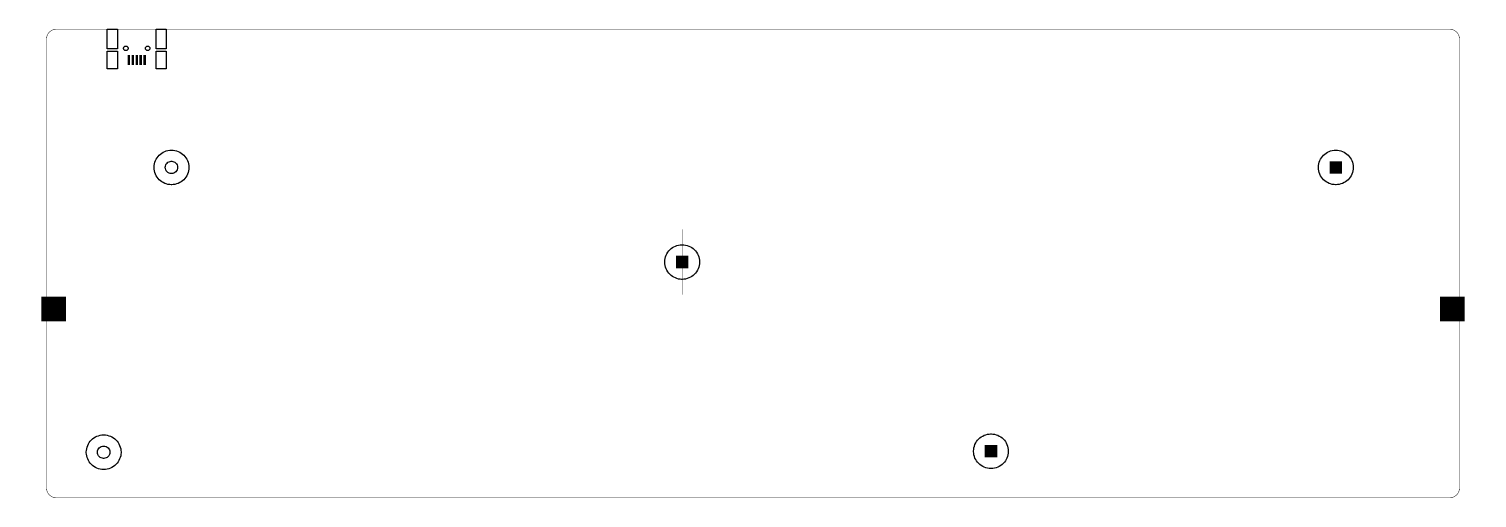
# Model space of a CAD drawing. Extents: x 0 to 292, y 0 to 95.
import ezdxf

# ---------------------------------------------------------------- set-up
doc = ezdxf.new("R2010")
doc.units = 0
doc.layers.get('0').update_dxf_attribs({"linetype": 'CONTINUOUS'})

msp = doc.modelspace()

# ---------------------------------------------------------------- linework, layer by layer
at = {"color": 0}
for points, const_width in [([(5.57915, 94.6846), (5.528, 94.6846), (5.37457, 94.6742), (5.17589, 94.6439), (4.98415, 94.5946), (4.80035, 94.5272), (4.62549, 94.4431), (4.4605, 94.3428), (4.30647, 94.2276), (4.16439, 94.0985), (4.03526, 93.9564), (3.92008, 93.8025), (3.81988, 93.6375), (3.73562, 93.4625), (3.66835, 93.2787), (3.61908, 93.0871), (3.58876, 92.8883), (3.57844, 92.735), (3.57844, 92.6838)], 0.09914), ([(5.57861, 94.6865), (286.681, 94.6865)], 0.09914), ([(288.679, 92.6838), (288.679, 92.735), (288.669, 92.8883), (288.639, 93.0869), (288.59, 93.2786), (288.522, 93.4624), (288.439, 93.6372), (288.339, 93.8021), (288.224, 93.9561), (288.094, 94.0982), (287.953, 94.2274), (287.799, 94.3425), (287.633, 94.4428), (287.458, 94.5271), (287.275, 94.5943), (287.083, 94.6438), (286.885, 94.6742), (286.731, 94.6846), (286.681, 94.6846)], 0.09914), ([(3.57639, 2.0524), (3.57639, 92.6868)], 0.09914), ([(288.679, 92.6868), (288.679, 2.0524)], 0.09914), ([(20.1837, 87.4628), (20.1837, 89.4624)], 0.50058), ([(20.9842, 87.4628), (20.9842, 89.4624)], 0.50058), ([(21.7846, 87.4628), (21.7846, 89.4624)], 0.50058), ([(22.585, 87.4628), (22.585, 89.4624)], 0.50058), ([(23.3854, 87.4628), (23.3854, 89.4624)], 0.50058), ([(131.825, 54.2432), (131.825, 41.0922)], 0.03943), ([(125.249, 47.6676), (138.4, 47.6676)], 0.03943), ([(2.53717, 38.1639), (7.53771, 38.1639)], 5.00306), ([(2.53717, 38.1639), (7.53771, 38.1639)], 5.00306), ([(284.721, 38.1639), (289.722, 38.1639)], 5.00306), ([(284.721, 38.1639), (289.722, 38.1639)], 5.00306), ([(3.57844, 2.05111), (3.57844, 2), (3.58876, 1.84657), (3.61908, 1.64789), (3.66835, 1.45617), (3.73562, 1.27235), (3.81988, 1.09749), (3.92008, 0.93251), (4.03526, 0.77848), (4.16439, 0.63639), (4.30647, 0.50727), (4.4605, 0.39209), (4.62549, 0.29188), (4.80035, 0.20763), (4.98415, 0.14035), (5.17589, 0.09109), (5.37457, 0.06076), (5.528, 0.0504), (5.57915, 0.0504)], 0.09914), ([(286.681, 0.05268), (5.57861, 0.05268)], 0.09914), ([(286.681, 0.0504), (286.731, 0.05046), (286.885, 0.06087), (287.083, 0.09125), (287.275, 0.14062), (287.458, 0.20795), (287.633, 0.29221), (287.799, 0.39247), (287.953, 0.50765), (288.094, 0.63677), (288.224, 0.77886), (288.339, 0.93283), (288.439, 1.09777), (288.522, 1.27262), (288.59, 1.45638), (288.639, 1.64806), (288.669, 1.84663), (288.679, 2), (288.679, 2.05111)], 0.09914)]:
    msp.add_lwpolyline(points, dxfattribs=dict(at, const_width=const_width))
for points in [[(15.8312, 94.7171), (17.8817, 94.7171), (17.8817, 90.715), (15.8312, 90.715), (15.8312, 94.7171)], [(25.6849, 94.7171), (27.7354, 94.7171), (27.7354, 90.715), (25.6849, 90.715), (25.6849, 94.7171)], [(15.8312, 90.2146), (17.8817, 90.2146), (17.8817, 86.7132), (15.8312, 86.7132), (15.8312, 90.2146)], [(25.6849, 90.2146), (27.7354, 90.2146), (27.7354, 86.7132), (25.6849, 86.7132), (25.6849, 90.2146)], [(32.2888, 66.7736), (32.2888, 66.684), (32.2707, 66.4156), (32.2176, 66.0678), (32.1314, 65.7322), (32.0136, 65.4104), (31.8661, 65.1044), (31.6907, 64.8157), (31.489, 64.5461), (31.2631, 64.2974), (31.0144, 64.0714), (30.7449, 63.8697), (30.4561, 63.6943), (30.15, 63.5469), (29.8282, 63.429), (29.4925, 63.3428), (29.1449, 63.2897), (28.8763, 63.2717), (28.7868, 63.2717), (28.6974, 63.2717), (28.4288, 63.2897), (28.0811, 63.3428), (27.7454, 63.429), (27.4238, 63.5469), (27.1176, 63.6943), (26.8289, 63.8697), (26.5593, 64.0714), (26.3106, 64.2974), (26.0846, 64.5461), (25.8829, 64.8157), (25.7076, 65.1044), (25.5601, 65.4104), (25.4424, 65.7322), (25.3561, 66.0678), (25.3031, 66.4156), (25.285, 66.684), (25.285, 66.7736), (25.285, 66.8631), (25.3031, 67.1317), (25.3561, 67.4793), (25.4424, 67.815), (25.5601, 68.1367), (25.7076, 68.4428), (25.8829, 68.7315), (26.0846, 69.0011), (26.3106, 69.2499), (26.5593, 69.4758), (26.8289, 69.6775), (27.1176, 69.8529), (27.4238, 70.0003), (27.7454, 70.1181), (28.0811, 70.2043), (28.4288, 70.2575), (28.6974, 70.2756), (28.7868, 70.2756), (28.8763, 70.2756), (29.1449, 70.2575), (29.4925, 70.2043), (29.8282, 70.1181), (30.15, 70.0003), (30.4561, 69.8529), (30.7449, 69.6775), (31.0144, 69.4758), (31.2631, 69.2499), (31.489, 69.0011), (31.6907, 68.7315), (31.8661, 68.4428), (32.0136, 68.1367), (32.1314, 67.815), (32.2176, 67.4793), (32.2707, 67.1317), (32.2888, 66.8631), (32.2888, 66.7736)], [(32.2888, 66.7736), (32.2888, 66.684), (32.2707, 66.4156), (32.2176, 66.0678), (32.1314, 65.7322), (32.0136, 65.4104), (31.8661, 65.1044), (31.6907, 64.8157), (31.489, 64.5461), (31.2631, 64.2974), (31.0144, 64.0714), (30.7449, 63.8697), (30.4561, 63.6943), (30.15, 63.5469), (29.8282, 63.429), (29.4925, 63.3428), (29.1449, 63.2897), (28.8763, 63.2717), (28.7868, 63.2717), (28.6974, 63.2717), (28.4288, 63.2897), (28.0811, 63.3428), (27.7454, 63.429), (27.4238, 63.5469), (27.1176, 63.6943), (26.8289, 63.8697), (26.5593, 64.0714), (26.3106, 64.2974), (26.0846, 64.5461), (25.8829, 64.8157), (25.7076, 65.1044), (25.5601, 65.4104), (25.4424, 65.7322), (25.3561, 66.0678), (25.3031, 66.4156), (25.285, 66.684), (25.285, 66.7736), (25.285, 66.8631), (25.3031, 67.1317), (25.3561, 67.4793), (25.4424, 67.815), (25.5601, 68.1367), (25.7076, 68.4428), (25.8829, 68.7315), (26.0846, 69.0011), (26.3106, 69.2499), (26.5593, 69.4758), (26.8289, 69.6775), (27.1176, 69.8529), (27.4238, 70.0003), (27.7454, 70.1181), (28.0811, 70.2043), (28.4288, 70.2575), (28.6974, 70.2756), (28.7868, 70.2756), (28.8763, 70.2756), (29.1449, 70.2575), (29.4925, 70.2043), (29.8282, 70.1181), (30.15, 70.0003), (30.4561, 69.8529), (30.7449, 69.6775), (31.0144, 69.4758), (31.2631, 69.2499), (31.489, 69.0011), (31.6907, 68.7315), (31.8661, 68.4428), (32.0136, 68.1367), (32.1314, 67.815), (32.2176, 67.4793), (32.2707, 67.1317), (32.2888, 66.8631), (32.2888, 66.7736)], [(267.225, 66.7736), (267.225, 66.684), (267.206, 66.4156), (267.153, 66.0679), (267.067, 65.7324), (266.949, 65.4107), (266.801, 65.1046), (266.626, 64.816), (266.425, 64.5464), (266.199, 64.2978), (265.95, 64.0718), (265.681, 63.8701), (265.392, 63.6949), (265.086, 63.5474), (264.764, 63.4296), (264.429, 63.3433), (264.081, 63.2903), (263.813, 63.2722), (263.724, 63.2722), (263.633, 63.2722), (263.365, 63.2903), (263.017, 63.3433), (262.682, 63.4296), (262.36, 63.5474), (262.054, 63.6949), (261.765, 63.8701), (261.496, 64.0718), (261.247, 64.2978), (261.021, 64.5464), (260.819, 64.816), (260.644, 65.1046), (260.497, 65.4107), (260.379, 65.7324), (260.293, 66.0679), (260.24, 66.4156), (260.222, 66.684), (260.222, 66.7736), (260.222, 66.8631), (260.24, 67.1315), (260.293, 67.4792), (260.379, 67.8147), (260.497, 68.1364), (260.644, 68.4425), (260.819, 68.7312), (261.021, 69.0008), (261.247, 69.2494), (261.496, 69.4754), (261.765, 69.6769), (262.054, 69.8524), (262.36, 69.9999), (262.682, 70.1175), (263.017, 70.2039), (263.365, 70.2569), (263.633, 70.275), (263.724, 70.275), (263.813, 70.275), (264.081, 70.2569), (264.429, 70.2039), (264.764, 70.1175), (265.086, 69.9999), (265.392, 69.8524), (265.681, 69.6769), (265.95, 69.4754), (266.199, 69.2494), (266.425, 69.0008), (266.626, 68.7312), (266.801, 68.4425), (266.949, 68.1364), (267.067, 67.8147), (267.153, 67.4792), (267.206, 67.1315), (267.225, 66.8631), (267.225, 66.7736)], [(267.225, 66.7736), (267.225, 66.684), (267.206, 66.4156), (267.153, 66.0679), (267.067, 65.7324), (266.949, 65.4107), (266.801, 65.1046), (266.626, 64.816), (266.425, 64.5464), (266.199, 64.2978), (265.95, 64.0718), (265.681, 63.8701), (265.392, 63.6949), (265.086, 63.5474), (264.764, 63.4296), (264.429, 63.3433), (264.081, 63.2903), (263.813, 63.2722), (263.724, 63.2722), (263.633, 63.2722), (263.365, 63.2903), (263.017, 63.3433), (262.682, 63.4296), (262.36, 63.5474), (262.054, 63.6949), (261.765, 63.8701), (261.496, 64.0718), (261.247, 64.2978), (261.021, 64.5464), (260.819, 64.816), (260.644, 65.1046), (260.497, 65.4107), (260.379, 65.7324), (260.293, 66.0679), (260.24, 66.4156), (260.222, 66.684), (260.222, 66.7736), (260.222, 66.8631), (260.24, 67.1315), (260.293, 67.4792), (260.379, 67.8147), (260.497, 68.1364), (260.644, 68.4425), (260.819, 68.7312), (261.021, 69.0008), (261.247, 69.2494), (261.496, 69.4754), (261.765, 69.6769), (262.054, 69.8524), (262.36, 69.9999), (262.682, 70.1175), (263.017, 70.2039), (263.365, 70.2569), (263.633, 70.275), (263.724, 70.275), (263.813, 70.275), (264.081, 70.2569), (264.429, 70.2039), (264.764, 70.1175), (265.086, 69.9999), (265.392, 69.8524), (265.681, 69.6769), (265.95, 69.4754), (266.199, 69.2494), (266.425, 69.0008), (266.626, 68.7312), (266.801, 68.4425), (266.949, 68.1364), (267.067, 67.8147), (267.153, 67.4792), (267.206, 67.1315), (267.225, 66.8631), (267.225, 66.7736)], [(135.326, 47.6676), (135.326, 47.5782), (135.308, 47.3097), (135.255, 46.9621), (135.168, 46.6265), (135.051, 46.3049), (134.903, 45.9987), (134.728, 45.71), (134.526, 45.4404), (134.3, 45.1918), (134.052, 44.9658), (133.782, 44.7643), (133.493, 44.5889), (133.187, 44.4415), (132.866, 44.3238), (132.53, 44.2375), (132.182, 44.1844), (131.914, 44.1662), (131.825, 44.1662), (131.735, 44.1662), (131.467, 44.1844), (131.119, 44.2375), (130.783, 44.3238), (130.462, 44.4415), (130.156, 44.5889), (129.867, 44.7643), (129.597, 44.9658), (129.349, 45.1918), (129.123, 45.4404), (128.921, 45.71), (128.746, 45.9987), (128.598, 46.3049), (128.481, 46.6265), (128.394, 46.9621), (128.341, 47.3097), (128.323, 47.5782), (128.323, 47.6676), (128.323, 47.7572), (128.341, 48.0257), (128.394, 48.3733), (128.481, 48.7089), (128.598, 49.0306), (128.746, 49.3367), (128.921, 49.6253), (129.123, 49.8949), (129.349, 50.1436), (129.597, 50.3696), (129.867, 50.5711), (130.156, 50.7465), (130.462, 50.8939), (130.783, 51.0117), (131.119, 51.0979), (131.467, 51.151), (131.735, 51.169), (131.825, 51.169), (131.914, 51.169), (132.182, 51.151), (132.53, 51.0979), (132.866, 51.0117), (133.187, 50.8939), (133.493, 50.7465), (133.782, 50.5711), (134.052, 50.3696), (134.3, 50.1436), (134.526, 49.8949), (134.728, 49.6253), (134.903, 49.3367), (135.051, 49.0306), (135.168, 48.7089), (135.255, 48.3733), (135.308, 48.0257), (135.326, 47.7572), (135.326, 47.6676)], [(135.326, 47.6676), (135.326, 47.5782), (135.308, 47.3097), (135.255, 46.9621), (135.168, 46.6265), (135.051, 46.3049), (134.903, 45.9987), (134.728, 45.71), (134.526, 45.4404), (134.3, 45.1918), (134.052, 44.9658), (133.782, 44.7643), (133.493, 44.5889), (133.187, 44.4415), (132.866, 44.3238), (132.53, 44.2375), (132.182, 44.1844), (131.914, 44.1662), (131.825, 44.1662), (131.735, 44.1662), (131.467, 44.1844), (131.119, 44.2375), (130.783, 44.3238), (130.462, 44.4415), (130.156, 44.5889), (129.867, 44.7643), (129.597, 44.9658), (129.349, 45.1918), (129.123, 45.4404), (128.921, 45.71), (128.746, 45.9987), (128.598, 46.3049), (128.481, 46.6265), (128.394, 46.9621), (128.341, 47.3097), (128.323, 47.5782), (128.323, 47.6676), (128.323, 47.7572), (128.341, 48.0257), (128.394, 48.3733), (128.481, 48.7089), (128.598, 49.0306), (128.746, 49.3367), (128.921, 49.6253), (129.123, 49.8949), (129.349, 50.1436), (129.597, 50.3696), (129.867, 50.5711), (130.156, 50.7465), (130.462, 50.8939), (130.783, 51.0117), (131.119, 51.0979), (131.467, 51.151), (131.735, 51.169), (131.825, 51.169), (131.914, 51.169), (132.182, 51.151), (132.53, 51.0979), (132.866, 51.0117), (133.187, 50.8939), (133.493, 50.7465), (133.782, 50.5711), (134.052, 50.3696), (134.3, 50.1436), (134.526, 49.8949), (134.728, 49.6253), (134.903, 49.3367), (135.051, 49.0306), (135.168, 48.7089), (135.255, 48.3733), (135.308, 48.0257), (135.326, 47.7572), (135.326, 47.6676)], [(18.6131, 9.25489), (18.6131, 9.16542), (18.595, 8.89686), (18.5419, 8.54915), (18.4556, 8.21354), (18.3378, 7.89176), (18.1904, 7.58567), (18.015, 7.29693), (17.8133, 7.02735), (17.5874, 6.77865), (17.3386, 6.55263), (17.069, 6.35101), (16.7803, 6.17562), (16.4742, 6.02815), (16.1525, 5.91038), (15.8168, 5.82411), (15.4692, 5.77106), (15.2006, 5.75293), (15.1111, 5.75293), (15.0215, 5.75293), (14.7531, 5.77106), (14.4053, 5.82411), (14.0697, 5.91038), (13.748, 6.02815), (13.4419, 6.17562), (13.1532, 6.35101), (12.8836, 6.55263), (12.6349, 6.77865), (12.4089, 7.02735), (12.2073, 7.29693), (12.0318, 7.58567), (11.8844, 7.89176), (11.7666, 8.21354), (11.6803, 8.54915), (11.6273, 8.89686), (11.6092, 9.16542), (11.6092, 9.25489), (11.6092, 9.3444), (11.6273, 9.61296), (11.6803, 9.96067), (11.7666, 10.2963), (11.8844, 10.618), (12.0318, 10.9241), (12.2073, 11.2128), (12.4089, 11.4824), (12.6349, 11.7311), (12.8836, 11.9571), (13.1532, 12.1587), (13.4419, 12.3342), (13.748, 12.4816), (14.0697, 12.5994), (14.4053, 12.6857), (14.7531, 12.7387), (15.0215, 12.7568), (15.1111, 12.7568), (15.2006, 12.7568), (15.4692, 12.7387), (15.8168, 12.6857), (16.1525, 12.5994), (16.4742, 12.4816), (16.7803, 12.3342), (17.069, 12.1587), (17.3386, 11.9571), (17.5874, 11.7311), (17.8133, 11.4824), (18.015, 11.2128), (18.1904, 10.9241), (18.3378, 10.618), (18.4556, 10.2963), (18.5419, 9.96067), (18.595, 9.61296), (18.6131, 9.3444), (18.6131, 9.25489)], [(18.6131, 9.25489), (18.6131, 9.16542), (18.595, 8.89686), (18.5419, 8.54915), (18.4556, 8.21354), (18.3378, 7.89176), (18.1904, 7.58567), (18.015, 7.29693), (17.8133, 7.02735), (17.5874, 6.77865), (17.3386, 6.55263), (17.069, 6.35101), (16.7803, 6.17562), (16.4742, 6.02815), (16.1525, 5.91038), (15.8168, 5.82411), (15.4692, 5.77106), (15.2006, 5.75293), (15.1111, 5.75293), (15.0215, 5.75293), (14.7531, 5.77106), (14.4053, 5.82411), (14.0697, 5.91038), (13.748, 6.02815), (13.4419, 6.17562), (13.1532, 6.35101), (12.8836, 6.55263), (12.6349, 6.77865), (12.4089, 7.02735), (12.2073, 7.29693), (12.0318, 7.58567), (11.8844, 7.89176), (11.7666, 8.21354), (11.6803, 8.54915), (11.6273, 8.89686), (11.6092, 9.16542), (11.6092, 9.25489), (11.6092, 9.3444), (11.6273, 9.61296), (11.6803, 9.96067), (11.7666, 10.2963), (11.8844, 10.618), (12.0318, 10.9241), (12.2073, 11.2128), (12.4089, 11.4824), (12.6349, 11.7311), (12.8836, 11.9571), (13.1532, 12.1587), (13.4419, 12.3342), (13.748, 12.4816), (14.0697, 12.5994), (14.4053, 12.6857), (14.7531, 12.7387), (15.0215, 12.7568), (15.1111, 12.7568), (15.2006, 12.7568), (15.4692, 12.7387), (15.8168, 12.6857), (16.1525, 12.5994), (16.4742, 12.4816), (16.7803, 12.3342), (17.069, 12.1587), (17.3386, 11.9571), (17.5874, 11.7311), (17.8133, 11.4824), (18.015, 11.2128), (18.1904, 10.9241), (18.3378, 10.618), (18.4556, 10.2963), (18.5419, 9.96067), (18.595, 9.61296), (18.6131, 9.3444), (18.6131, 9.25489)], [(197.647, 9.45307), (197.647, 9.36361), (197.629, 9.09511), (197.576, 8.74744), (197.49, 8.41189), (197.372, 8.09022), (197.225, 7.78412), (197.05, 7.49544), (196.849, 7.22586), (196.622, 6.97721), (196.374, 6.75125), (196.104, 6.54969), (195.815, 6.37429), (195.51, 6.22683), (195.188, 6.1091), (194.851, 6.02285), (194.504, 5.96978), (194.236, 5.95167), (194.146, 5.95167), (194.057, 5.95167), (193.789, 5.96978), (193.44, 6.02285), (193.106, 6.1091), (192.783, 6.22683), (192.478, 6.37429), (192.189, 6.54969), (191.919, 6.75125), (191.671, 6.97721), (191.444, 7.22586), (191.243, 7.49544), (191.068, 7.78412), (190.919, 8.09022), (190.803, 8.41189), (190.717, 8.74744), (190.663, 9.09511), (190.644, 9.36361), (190.644, 9.45307), (190.644, 9.54258), (190.663, 9.81108), (190.717, 10.1587), (190.803, 10.4943), (190.919, 10.816), (191.068, 11.1221), (191.243, 11.4107), (191.444, 11.6803), (191.671, 11.9289), (191.919, 12.1549), (192.189, 12.3565), (192.478, 12.5318), (192.783, 12.6793), (193.106, 12.797), (193.44, 12.8833), (193.789, 12.9364), (194.057, 12.9544), (194.146, 12.9544), (194.236, 12.9544), (194.504, 12.9364), (194.851, 12.8833), (195.188, 12.797), (195.51, 12.6793), (195.815, 12.5318), (196.104, 12.3565), (196.374, 12.1549), (196.622, 11.9289), (196.849, 11.6803), (197.05, 11.4107), (197.225, 11.1221), (197.372, 10.816), (197.49, 10.4943), (197.576, 10.1587), (197.629, 9.81108), (197.647, 9.54258), (197.647, 9.45307)], [(197.647, 9.45307), (197.647, 9.36361), (197.629, 9.09511), (197.576, 8.74744), (197.49, 8.41189), (197.372, 8.09022), (197.225, 7.78412), (197.05, 7.49544), (196.849, 7.22586), (196.622, 6.97721), (196.374, 6.75125), (196.104, 6.54969), (195.815, 6.37429), (195.51, 6.22683), (195.188, 6.1091), (194.851, 6.02285), (194.504, 5.96978), (194.236, 5.95167), (194.146, 5.95167), (194.057, 5.95167), (193.789, 5.96978), (193.44, 6.02285), (193.106, 6.1091), (192.783, 6.22683), (192.478, 6.37429), (192.189, 6.54969), (191.919, 6.75125), (191.671, 6.97721), (191.444, 7.22586), (191.243, 7.49544), (191.068, 7.78412), (190.919, 8.09022), (190.803, 8.41189), (190.717, 8.74744), (190.663, 9.09511), (190.644, 9.36361), (190.644, 9.45307), (190.644, 9.54258), (190.663, 9.81108), (190.717, 10.1587), (190.803, 10.4943), (190.919, 10.816), (191.068, 11.1221), (191.243, 11.4107), (191.444, 11.6803), (191.671, 11.9289), (191.919, 12.1549), (192.189, 12.3565), (192.478, 12.5318), (192.783, 12.6793), (193.106, 12.797), (193.44, 12.8833), (193.789, 12.9364), (194.057, 12.9544), (194.146, 12.9544), (194.236, 12.9544), (194.504, 12.9364), (194.851, 12.8833), (195.188, 12.797), (195.51, 12.6793), (195.815, 12.5318), (196.104, 12.3565), (196.374, 12.1549), (196.622, 11.9289), (196.849, 11.6803), (197.05, 11.4107), (197.225, 11.1221), (197.372, 10.816), (197.49, 10.4943), (197.576, 10.1587), (197.629, 9.81108), (197.647, 9.54258), (197.647, 9.45307)]]:
    msp.add_lwpolyline(points, close=True, dxfattribs=at)
at = {"color": 7}
for points in [[(20.0343, 90.8132), (20.0343, 90.7904), (20.0251, 90.7225), (19.9989, 90.6379), (19.9574, 90.5615), (19.9025, 90.4949), (19.8358, 90.44), (19.7594, 90.3985), (19.6749, 90.3722), (19.6068, 90.3631), (19.5842, 90.3631), (19.5614, 90.3631), (19.4933, 90.3722), (19.4089, 90.3985), (19.3325, 90.44), (19.2658, 90.4949), (19.2108, 90.5615), (19.1694, 90.6379), (19.1431, 90.7225), (19.134, 90.7904), (19.134, 90.8132), (19.134, 90.8358), (19.1431, 90.9039), (19.1694, 90.9885), (19.2108, 91.0649), (19.2658, 91.1315), (19.3325, 91.1865), (19.4089, 91.2279), (19.4933, 91.2542), (19.5614, 91.2633), (19.5842, 91.2633), (19.6068, 91.2633), (19.6749, 91.2542), (19.7594, 91.2279), (19.8358, 91.1865), (19.9025, 91.1315), (19.9574, 91.0649), (19.9989, 90.9885), (20.0251, 90.9039), (20.0343, 90.8358), (20.0343, 90.8132)], [(20.0343, 90.8132), (20.0343, 90.7904), (20.0251, 90.7225), (19.9989, 90.6379), (19.9574, 90.5615), (19.9025, 90.4949), (19.8358, 90.44), (19.7594, 90.3985), (19.6749, 90.3722), (19.6068, 90.3631), (19.5842, 90.3631), (19.5614, 90.3631), (19.4933, 90.3722), (19.4089, 90.3985), (19.3325, 90.44), (19.2658, 90.4949), (19.2108, 90.5615), (19.1694, 90.6379), (19.1431, 90.7225), (19.134, 90.7904), (19.134, 90.8132), (19.134, 90.8358), (19.1431, 90.9039), (19.1694, 90.9885), (19.2108, 91.0649), (19.2658, 91.1315), (19.3325, 91.1865), (19.4089, 91.2279), (19.4933, 91.2542), (19.5614, 91.2633), (19.5842, 91.2633), (19.6068, 91.2633), (19.6749, 91.2542), (19.7594, 91.2279), (19.8358, 91.1865), (19.9025, 91.1315), (19.9574, 91.0649), (19.9989, 90.9885), (20.0251, 90.9039), (20.0343, 90.8358), (20.0343, 90.8132)], [(24.436, 90.8132), (24.436, 90.7904), (24.4268, 90.7225), (24.4006, 90.6379), (24.359, 90.5615), (24.304, 90.4949), (24.2375, 90.44), (24.161, 90.3985), (24.0765, 90.3722), (24.0085, 90.3631), (23.9858, 90.3631), (23.9631, 90.3631), (23.895, 90.3722), (23.8106, 90.3985), (23.7342, 90.44), (23.6675, 90.4949), (23.6125, 90.5615), (23.571, 90.6379), (23.5447, 90.7225), (23.5357, 90.7904), (23.5357, 90.8132), (23.5357, 90.8358), (23.5447, 90.9039), (23.571, 90.9885), (23.6125, 91.0649), (23.6675, 91.1315), (23.7342, 91.1865), (23.8106, 91.2279), (23.895, 91.2542), (23.9631, 91.2633), (23.9858, 91.2633), (24.0085, 91.2633), (24.0765, 91.2542), (24.161, 91.2279), (24.2375, 91.1865), (24.304, 91.1315), (24.359, 91.0649), (24.4006, 90.9885), (24.4268, 90.9039), (24.436, 90.8358), (24.436, 90.8132)], [(24.436, 90.8132), (24.436, 90.7904), (24.4268, 90.7225), (24.4006, 90.6379), (24.359, 90.5615), (24.304, 90.4949), (24.2375, 90.44), (24.161, 90.3985), (24.0765, 90.3722), (24.0085, 90.3631), (23.9858, 90.3631), (23.9631, 90.3631), (23.895, 90.3722), (23.8106, 90.3985), (23.7342, 90.44), (23.6675, 90.4949), (23.6125, 90.5615), (23.571, 90.6379), (23.5447, 90.7225), (23.5357, 90.7904), (23.5357, 90.8132), (23.5357, 90.8358), (23.5447, 90.9039), (23.571, 90.9885), (23.6125, 91.0649), (23.6675, 91.1315), (23.7342, 91.1865), (23.8106, 91.2279), (23.895, 91.2542), (23.9631, 91.2633), (23.9858, 91.2633), (24.0085, 91.2633), (24.0765, 91.2542), (24.161, 91.2279), (24.2375, 91.1865), (24.304, 91.1315), (24.359, 91.0649), (24.4006, 90.9885), (24.4268, 90.9039), (24.436, 90.8358), (24.436, 90.8132)], [(30.0369, 66.7736), (30.0369, 66.7106), (30.0115, 66.5217), (29.9388, 66.2869), (29.8235, 66.0746), (29.6708, 65.8896), (29.4858, 65.7369), (29.2735, 65.6217), (29.0388, 65.5489), (28.8497, 65.5235), (28.7868, 65.5235), (28.7239, 65.5235), (28.5349, 65.5489), (28.3001, 65.6217), (28.0878, 65.7369), (27.9028, 65.8896), (27.7501, 66.0746), (27.6349, 66.2869), (27.5621, 66.5217), (27.5367, 66.7106), (27.5367, 66.7736), (27.5367, 66.8365), (27.5621, 67.0256), (27.6349, 67.2601), (27.7501, 67.4725), (27.9028, 67.6576), (28.0878, 67.8103), (28.3001, 67.9256), (28.5349, 67.9983), (28.7239, 68.0237), (28.7868, 68.0237), (28.8497, 68.0237), (29.0388, 67.9983), (29.2735, 67.9256), (29.4858, 67.8103), (29.6708, 67.6576), (29.8235, 67.4725), (29.9388, 67.2601), (30.0115, 67.0256), (30.0369, 66.8365), (30.0369, 66.7736)], [(30.0369, 66.7736), (30.0369, 66.7106), (30.0115, 66.5217), (29.9388, 66.2869), (29.8235, 66.0746), (29.6708, 65.8896), (29.4858, 65.7369), (29.2735, 65.6217), (29.0388, 65.5489), (28.8497, 65.5235), (28.7868, 65.5235), (28.7239, 65.5235), (28.5349, 65.5489), (28.3001, 65.6217), (28.0878, 65.7369), (27.9028, 65.8896), (27.7501, 66.0746), (27.6349, 66.2869), (27.5621, 66.5217), (27.5367, 66.7106), (27.5367, 66.7736), (27.5367, 66.8365), (27.5621, 67.0256), (27.6349, 67.2601), (27.7501, 67.4725), (27.9028, 67.6576), (28.0878, 67.8103), (28.3001, 67.9256), (28.5349, 67.9983), (28.7239, 68.0237), (28.7868, 68.0237), (28.8497, 68.0237), (29.0388, 67.9983), (29.2735, 67.9256), (29.4858, 67.8103), (29.6708, 67.6576), (29.8235, 67.4725), (29.9388, 67.2601), (30.0115, 67.0256), (30.0369, 66.8365), (30.0369, 66.7736)], [(16.3613, 9.25489), (16.3613, 9.19194), (16.3358, 9.00299), (16.2631, 8.76828), (16.1478, 8.55593), (15.9951, 8.37093), (15.81, 8.21826), (15.5978, 8.10297), (15.3631, 8.03017), (15.1742, 8.00472), (15.1111, 8.00472), (15.0481, 8.00472), (14.8592, 8.03017), (14.6244, 8.10297), (14.4121, 8.21826), (14.2271, 8.37093), (14.0744, 8.55593), (13.9592, 8.76828), (13.8864, 9.00299), (13.861, 9.19194), (13.861, 9.25489), (13.861, 9.31788), (13.8864, 9.50683), (13.9592, 9.74154), (14.0744, 9.95389), (14.2271, 10.1389), (14.4121, 10.2916), (14.6244, 10.4068), (14.8592, 10.4797), (15.0481, 10.505), (15.1111, 10.505), (15.1742, 10.505), (15.3631, 10.4797), (15.5978, 10.4068), (15.81, 10.2916), (15.9951, 10.1389), (16.1478, 9.95389), (16.2631, 9.74154), (16.3358, 9.50683), (16.3613, 9.31788), (16.3613, 9.25489)], [(16.3613, 9.25489), (16.3613, 9.19194), (16.3358, 9.00299), (16.2631, 8.76828), (16.1478, 8.55593), (15.9951, 8.37093), (15.81, 8.21826), (15.5978, 8.10297), (15.3631, 8.03017), (15.1742, 8.00472), (15.1111, 8.00472), (15.0481, 8.00472), (14.8592, 8.03017), (14.6244, 8.10297), (14.4121, 8.21826), (14.2271, 8.37093), (14.0744, 8.55593), (13.9592, 8.76828), (13.8864, 9.00299), (13.861, 9.19194), (13.861, 9.25489), (13.861, 9.31788), (13.8864, 9.50683), (13.9592, 9.74154), (14.0744, 9.95389), (14.2271, 10.1389), (14.4121, 10.2916), (14.6244, 10.4068), (14.8592, 10.4797), (15.0481, 10.505), (15.1111, 10.505), (15.1742, 10.505), (15.3631, 10.4797), (15.5978, 10.4068), (15.81, 10.2916), (15.9951, 10.1389), (16.1478, 9.95389), (16.2631, 9.74154), (16.3358, 9.50683), (16.3613, 9.31788), (16.3613, 9.25489)]]:
    msp.add_lwpolyline(points, close=True, dxfattribs=at)
at = {"color": 7, "const_width": 2.50026}
for points in [[(262.471, 66.7746), (264.974, 66.7746)], [(262.471, 66.7746), (264.974, 66.7746)], [(130.571, 47.6694), (133.074, 47.6694)], [(130.571, 47.6694), (133.074, 47.6694)], [(2.78618, 38.1639), (7.28868, 38.1639)], [(2.78618, 38.1639), (7.28868, 38.1639)], [(284.969, 38.1639), (289.472, 38.1639)], [(284.969, 38.1639), (289.472, 38.1639)], [(192.894, 9.45404), (195.397, 9.45404)], [(192.894, 9.45404), (195.397, 9.45404)]]:
    msp.add_lwpolyline(points, dxfattribs=at)

doc.saveas('drawing.dxf')
